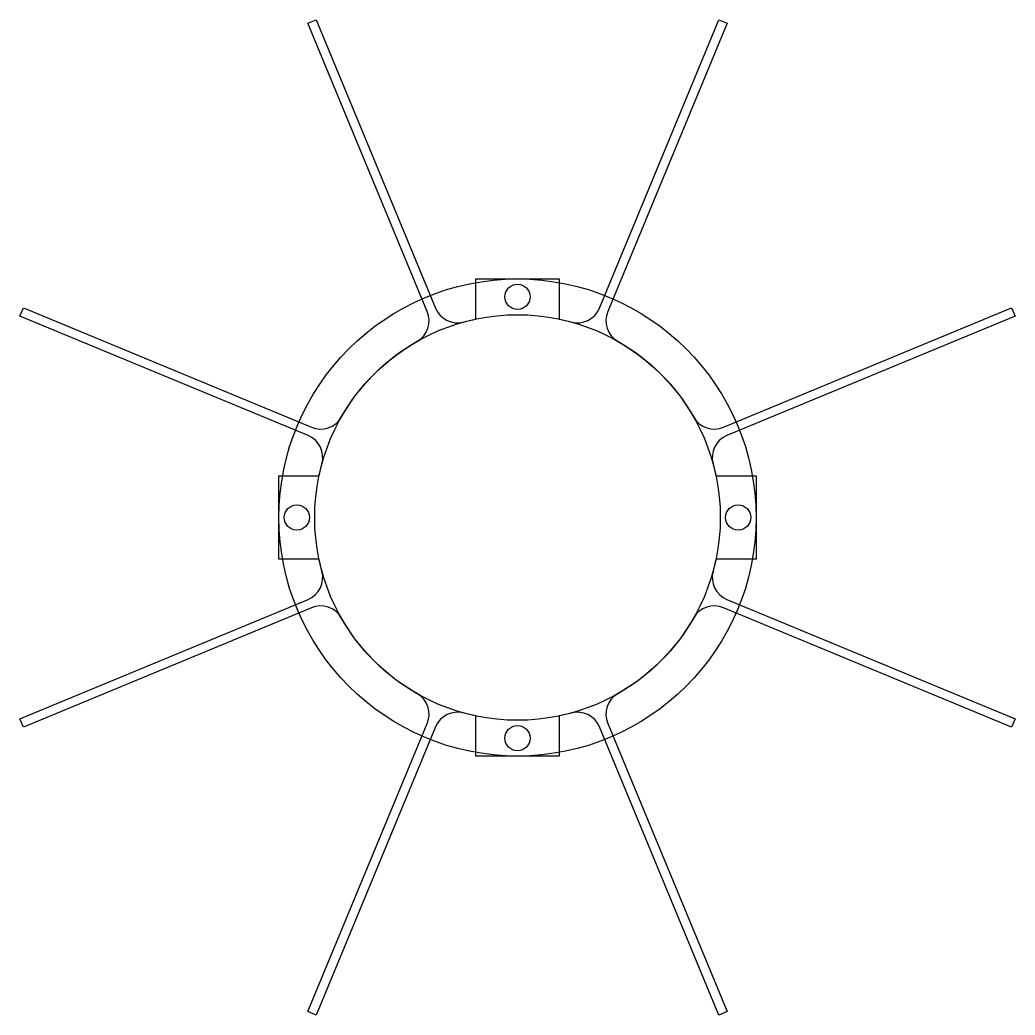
# Model space of a CAD drawing. Header units: millimetres. Extents: x -83 to 83, y -89 to 78.
import ezdxf

# ---------------------------------------------------------------- set-up
doc = ezdxf.new("R2010")
doc.units = ezdxf.units.MM
doc.layers.get('0').update_dxf_attribs({"linetype": 'CONTINUOUS'})

msp = doc.modelspace()

# ---------------------------------------------------------------- linework, layer by layer
msp.add_lwpolyline([(83.43, -39.26), (82.85, -40.65), (34.55, -20.64, 0.377964), (29.54, -22.36, -0.134488), (16.84, -35.06, 0.377964), (15.12, -40.06), (35.13, -88.37), (33.75, -88.95), (13.74, -40.64, 0.377964), (8.98, -38.31, -0.015003), (7, -38.79), (7, -45.52), (-7, -45.52), (-7, -38.79, -0.015003), (-8.98, -38.31, 0.377964), (-13.74, -40.64), (-33.75, -88.95), (-35.13, -88.37), (-15.12, -40.06, 0.377964), (-16.84, -35.06, -0.134488), (-29.54, -22.36, 0.377964), (-34.55, -20.64), (-82.85, -40.65), (-83.43, -39.26), (-35.12, -19.25, 0.377964), (-32.79, -14.5, -0.015003), (-33.27, -12.52), (-40, -12.52), (-40, 1.48), (-33.27, 1.48, -0.015003), (-32.79, 3.46, 0.377964), (-35.12, 8.22), (-83.43, 28.23), (-82.85, 29.61), (-34.55, 9.6, 0.377964), (-29.54, 11.32, -0.134488), (-16.84, 24.02, 0.377964), (-15.12, 29.03), (-35.13, 77.34), (-33.75, 77.91), (-13.74, 29.6, 0.377964), (-8.98, 27.27, -0.015003), (-7, 27.75), (-7, 34.48), (7, 34.48), (7, 27.75, -0.015003), (8.98, 27.27, 0.377964), (13.74, 29.6), (33.75, 77.91), (35.13, 77.34), (15.12, 29.03, 0.377964), (16.84, 24.02, -0.134488), (29.54, 11.32, 0.377964), (34.55, 9.6), (82.85, 29.61), (83.43, 28.23), (35.12, 8.22, 0.377964), (32.79, 3.46, -0.015003), (33.27, 1.48), (40, 1.48), (40, -12.52), (33.27, -12.52, -0.015003), (32.79, -14.5, 0.377964), (35.12, -19.25)], format="xyb", close=True)
for centre, radius in [((0, -5.52), 40), ((0, 31.48), 2.1), ((0, 31.48), 2.1), ((0, -5.52), 34), ((-37, -5.52), 2.1), ((-37, -5.52), 2.1), ((37, -5.52), 2.1), ((37, -5.52), 2.1), ((0, -42.52), 2.1), ((0, -42.52), 2.1)]:
    msp.add_circle(centre, radius)

doc.saveas('drawing.dxf')
